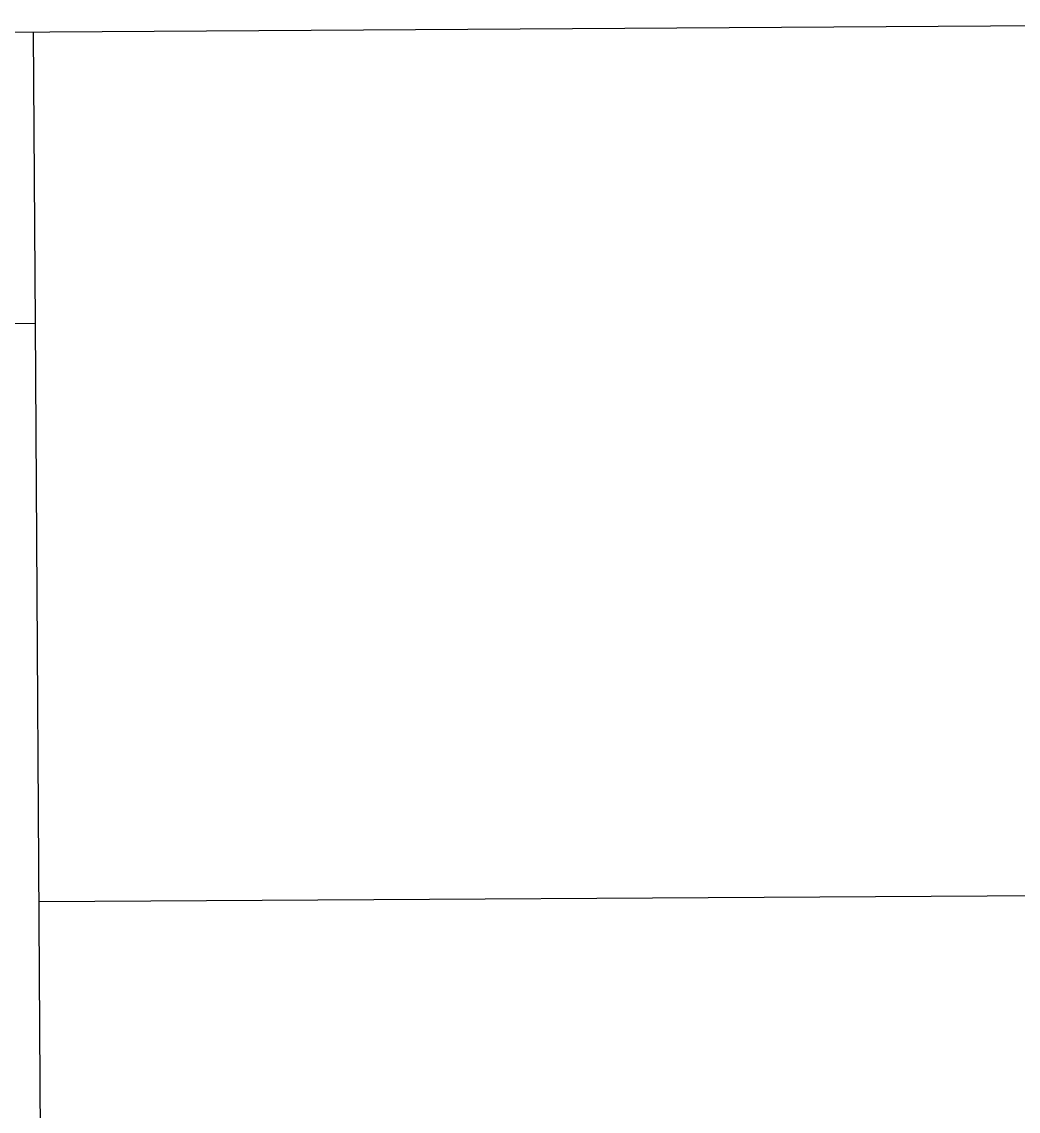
# Model space of a CAD drawing. Header units: feet. Extents: x 919634 to 928945, y 707022 to 708026.
# Drawn here: x 920621.048 to 920623.338, y 707278.237 to 707280.741 of the extents above; entities that cross this region are included whole.
import ezdxf

# ---------------------------------------------------------------- set-up
doc = ezdxf.new("R2010")
doc.units = ezdxf.units.FT
doc.header["$LTSCALE"] = 20
doc.header["$MEASUREMENT"] = 0
doc.layers.add('-u-site-xref', color=7, linetype='Continuous')
doc.layers.add('Site Plan$0$SP-CURB', color=3, linetype='Continuous', lineweight=25)
doc.layers.add('Site Plan$0$SP-SIDEWALK', color=2, linetype='Continuous', lineweight=25)
doc.layers.get('-u-site-xref').off()

# ---------------------------------------------------------------- blocks, each defined once
blk = doc.blocks.new('Site Plan')
at = {"layer": 'Site Plan$0$SP-CURB'}
for p, q in [((920563.2456, 707280.356), (920624.7448, 707280.7415)), ((920621.0791, 707280.0485), (920621.0749, 707280.716)), ((920566.9197, 707279.709), (920621.0791, 707280.0485))]:
    blk.add_line(p, q, dxfattribs=at)
at = {"layer": 'Site Plan$0$SP-SIDEWALK'}
for p, q in [((920621.1626, 707266.7188), (920621.0791, 707280.0485)), ((920621.0874, 707278.7185), (920627.0873, 707278.7561))]:
    blk.add_line(p, q, dxfattribs=at)

msp = doc.modelspace()

# ---------------------------------------------------------------- block references
at = {"layer": '-u-site-xref'}
msp.add_blockref('Site Plan', (0, 0), dxfattribs=at)

doc.saveas('drawing.dxf')
